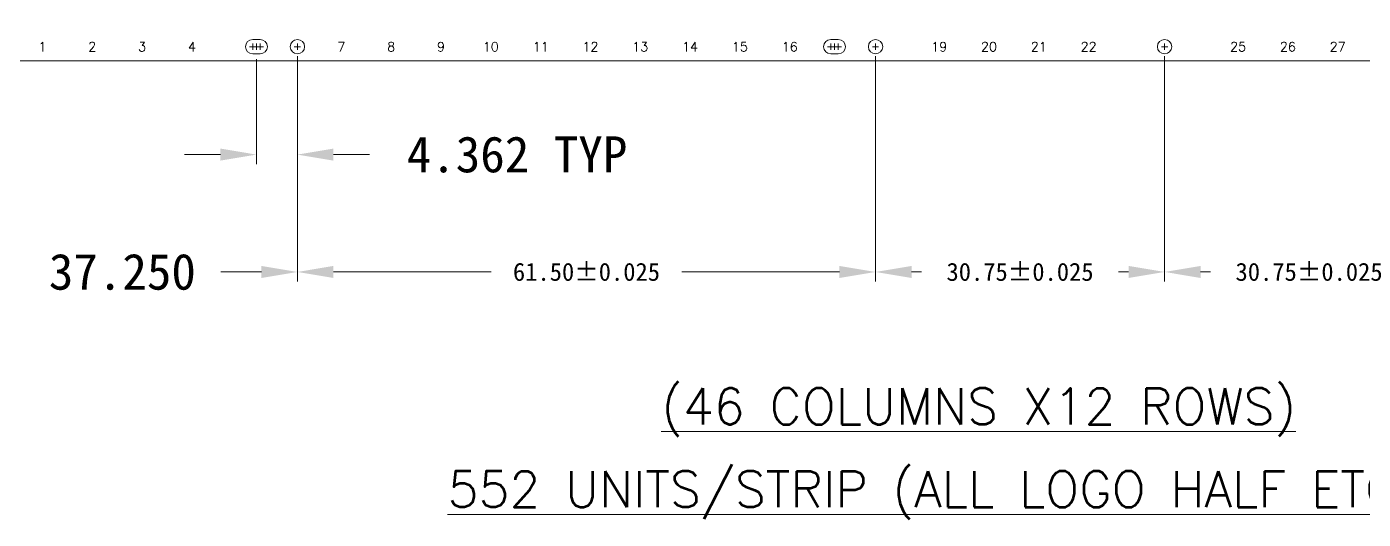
# Model space of a CAD drawing. Extents: x -6879 to 1236, y -1283 to -95.
# Drawn here: x -6808.45 to -6765.79, y -1210.05 to -1194.33 of the extents above; entities that cross this region are included whole.
import ezdxf

# ---------------------------------------------------------------- set-up
doc = ezdxf.new("R2010")
doc.units = 0
doc.header["$LTSCALE"] = 5
doc.header["$MEASUREMENT"] = 0
doc.linetypes.add('0', pattern=[0])
for name, color, linetype in [('1', 7, 'CONTINUOUS'), ('1D', 4, 'CONTINUOUS'), ('\\M+5B1EA\\M+5D7A2', 4, '0')]:
    doc.layers.add(name, color=color, linetype=linetype)
doc.layers.add('center', color=1, linetype='CONTINUOUS', lineweight=18)
doc.styles.add('\\M+5CBCE\\M+5CCE5', font='SimSun.ttf')
doc.styles.add('SIMPLEX', font='SIMPLEX')

msp = doc.modelspace()

# ---------------------------------------------------------------- linework, layer by layer
at = {"layer": '1', "lineweight": 5, "elevation": -0.0291}
msp.add_lwpolyline([(-6810.6831, -1172.0168), (-6733.8831, -1172.0168), (-6733.5831, -1172.3168), (-6733.5831, -1175.4668), (-6733.7331, -1175.4668), (-6733.7331, -1181.4668), (-6733.5831, -1181.4668), (-6733.5831, -1185.9668), (-6733.7331, -1185.9668), (-6733.7331, -1191.9668), (-6733.5831, -1191.9668), (-6733.5831, -1195.1168), (-6733.8831, -1195.4168), (-6810.6831, -1195.4168)], dxfattribs=at)
for points in [[(-6800.9967, -1195.1918, 1), (-6800.9967, -1194.7346), (-6801.2367, -1194.7346, 1), (-6801.2367, -1195.1918)], [(-6782.5467, -1195.1918, 1), (-6782.5467, -1194.7346), (-6782.7867, -1194.7346, 1), (-6782.7867, -1195.1918)]]:
    msp.add_lwpolyline(points, format="xyb", close=True, dxfattribs=at)
at = {"layer": '1', "lineweight": 5}
for centre in [(-6799.8081, -1194.9632, -0.0291), (-6781.3581, -1194.9632, -0.0291), (-6772.1331, -1194.9632, -0.0291)]:
    msp.add_circle(centre, 0.2286, dxfattribs=at)
at = {"layer": '1D', "lineweight": 5}
for p, q in [((-6801.3367, -1194.9632, -0.0291), (-6801.1367, -1194.9632, -0.0291)), ((-6801.2367, -1195.0632, -0.0291), (-6801.2367, -1194.8632, -0.0291)), ((-6801.2167, -1194.9632, -0.0291), (-6801.0167, -1194.9632, -0.0291)), ((-6801.1167, -1195.0632, -0.0291), (-6801.1167, -1194.8632, -0.0291)), ((-6801.0967, -1194.9632, -0.0291), (-6800.8967, -1194.9632, -0.0291)), ((-6800.9967, -1195.0632, -0.0291), (-6800.9967, -1194.8632, -0.0291)), ((-6799.9081, -1194.9632, -0.0291), (-6799.7081, -1194.9632, -0.0291)), ((-6799.8081, -1195.0632, -0.0291), (-6799.8081, -1194.8632, -0.0291)), ((-6782.8867, -1194.9632, -0.0291), (-6782.6867, -1194.9632, -0.0291)), ((-6782.7867, -1195.0632, -0.0291), (-6782.7867, -1194.8632, -0.0291)), ((-6782.7667, -1194.9632, -0.0291), (-6782.5667, -1194.9632, -0.0291)), ((-6782.6667, -1195.0632, -0.0291), (-6782.6667, -1194.8632, -0.0291)), ((-6782.6467, -1194.9632, -0.0291), (-6782.4467, -1194.9632, -0.0291)), ((-6782.5467, -1195.0632, -0.0291), (-6782.5467, -1194.8632, -0.0291)), ((-6781.4581, -1194.9632, -0.0291), (-6781.2581, -1194.9632, -0.0291)), ((-6781.3581, -1195.0632, -0.0291), (-6781.3581, -1194.8632, -0.0291)), ((-6772.2331, -1194.9632, -0.0291), (-6772.0331, -1194.9632, -0.0291)), ((-6772.1331, -1195.0632, -0.0291), (-6772.1331, -1194.8632, -0.0291))]:
    msp.add_line(p, q, dxfattribs=at)
at = {"layer": '\\M+5B1EA\\M+5D7A2', "lineweight": 5}
for p, q in [((-6801.1167, -1195.3632, -0.0291), (-6801.1167, -1198.7067, -0.0291)), ((-6799.8081, -1195.2632, -0.0291), (-6799.8081, -1202.452, -0.0291)), ((-6799.8081, -1195.2632, -0.0291), (-6799.8081, -1202.452, -0.0291)), ((-6799.8081, -1195.3632, -0.0291), (-6799.8081, -1198.7067, -0.0291)), ((-6781.3581, -1195.2632, -0.0291), (-6781.3581, -1202.452, -0.0291)), ((-6781.3581, -1195.2632, -0.0291), (-6781.3581, -1202.452, -0.0291)), ((-6772.1331, -1195.2632, -0.0291), (-6772.1331, -1202.452, -0.0291)), ((-6772.1331, -1195.2632, -0.0291), (-6772.1331, -1202.452, -0.0291)), ((-6802.2667, -1198.4067, -0.0291), (-6803.4167, -1198.4067, -0.0291)), ((-6798.6581, -1198.4067, -0.0291), (-6797.5081, -1198.4067, -0.0291)), ((-6800.9581, -1202.152, -0.0291), (-6802.248, -1202.152, -0.0291)), ((-6798.6581, -1202.152, -0.0291), (-6793.6212, -1202.152, -0.0291)), ((-6782.5081, -1202.152, -0.0291), (-6787.5451, -1202.152, -0.0291)), ((-6780.2081, -1202.152, -0.0291), (-6779.8933, -1202.152, -0.0291)), ((-6773.2831, -1202.152, -0.0291), (-6773.598, -1202.152, -0.0291)), ((-6770.9831, -1202.152, -0.0291), (-6770.6683, -1202.152, -0.0291))]:
    msp.add_line(p, q, dxfattribs=at)
for points in [[(-6802.2667, -1198.215, -0.0291), (-6802.2667, -1198.5984, -0.0291), (-6801.1167, -1198.4067, -0.0291)], [(-6798.6581, -1198.215, -0.0291), (-6798.6581, -1198.5984, -0.0291), (-6799.8081, -1198.4067, -0.0291)], [(-6800.9581, -1201.9603, -0.0291), (-6800.9581, -1202.3437, -0.0291), (-6799.8081, -1202.152, -0.0291)], [(-6798.6581, -1201.9603, -0.0291), (-6798.6581, -1202.3437, -0.0291), (-6799.8081, -1202.152, -0.0291)], [(-6782.5081, -1201.9603, -0.0291), (-6782.5081, -1202.3437, -0.0291), (-6781.3581, -1202.152, -0.0291)], [(-6780.2081, -1201.9603, -0.0291), (-6780.2081, -1202.3437, -0.0291), (-6781.3581, -1202.152, -0.0291)], [(-6773.2831, -1201.9603, -0.0291), (-6773.2831, -1202.3437, -0.0291), (-6772.1331, -1202.152, -0.0291)], [(-6770.9831, -1201.9603, -0.0291), (-6770.9831, -1202.3437, -0.0291), (-6772.1331, -1202.152, -0.0291)]]:
    msp.add_solid(points, dxfattribs=at)

# ---------------------------------------------------------------- texts
at = {"layer": '\\M+5B1EA\\M+5D7A2', "color": 6, "lineweight": 0, "style": 'SIMPLEX'}
msp.add_text('%%U(46 COLUMNS X12 ROWS)', height=1.15, dxfattribs=at).set_placement((-6788.1953, -1207.0158, -0.0582))
at = {"layer": '\\M+5B1EA\\M+5D7A2', "lineweight": 5, "attachment_point": 5, "style": '\\M+5CBCE\\M+5CCE5'}
for s, insert, char_height in [('4.362 TYP', (-6792.7998, -1198.4067, -0.0291), 1.15), ('37.250', (-6805.3956, -1202.152, -0.0291), 1.15), ('61.50±0.025', (-6790.5831, -1202.152, -0.0291), 0.575), ('30.75±0.025', (-6776.7456, -1202.152, -0.0291), 0.575), ('30.75±0.025', (-6767.5206, -1202.152, -0.0291), 0.575), ('{\\Fromans,bigfont|c0;\\L552\\Fromans,bigfont|c128; UNITS/STRIP (ALL LOGO HALF ETCH)}', (-6778.9718, -1209.2784, -0.0062), 1.15)]:
    msp.add_mtext(s, dxfattribs=dict(at, insert=insert, char_height=char_height))
at = {"layer": 'center', "lineweight": 5, "char_height": 0.297619, "attachment_point": 5, "style": '\\M+5CBCE\\M+5CCE5'}
for s, insert in [('{\\Fsimplex|c0;1}', (-6807.947, -1194.9632, -0.0291)), ('{\\Fsimplex|c0;2}', (-6806.357, -1194.9632, -0.0291)), ('{\\Fsimplex|c0;3}', (-6804.767, -1194.9632, -0.0291)), ('{\\Fsimplex|c0;4}', (-6803.177, -1194.9632, -0.0291)), ('{\\Fsimplex|c0;7}', (-6798.407, -1194.9632, -0.0291)), ('{\\Fsimplex|c0;8}', (-6796.817, -1194.9632, -0.0291)), ('{\\Fsimplex|c0;9}', (-6795.227, -1194.9632, -0.0291)), ('{\\Fsimplex|c0;10}', (-6793.637, -1194.9632, -0.0291)), ('{\\Fsimplex|c0;11}', (-6792.047, -1194.9632, -0.0291)), ('{\\Fsimplex|c0;12}', (-6790.457, -1194.9632, -0.0291)), ('{\\Fsimplex|c0;13}', (-6788.867, -1194.9632, -0.0291)), ('{\\Fsimplex|c0;14}', (-6787.277, -1194.9632, -0.0291)), ('{\\Fsimplex|c0;15}', (-6785.687, -1194.9632, -0.0291)), ('{\\Fsimplex|c0;16}', (-6784.097, -1194.9632, -0.0291)), ('{\\Fsimplex|c0;19}', (-6779.327, -1194.9632, -0.0291)), ('{\\Fsimplex|c0;20}', (-6777.737, -1194.9632, -0.0291)), ('{\\Fsimplex|c0;21}', (-6776.147, -1194.9632, -0.0291)), ('{\\Fsimplex|c0;22}', (-6774.557, -1194.9632, -0.0291)), ('{\\Fsimplex|c0;25}', (-6769.787, -1194.9632, -0.0291)), ('{\\Fsimplex|c0;26}', (-6768.197, -1194.9632, -0.0291)), ('{\\Fsimplex|c0;27}', (-6766.607, -1194.9632, -0.0291))]:
    msp.add_mtext(s, dxfattribs=dict(at, insert=insert))

doc.saveas('drawing.dxf')
